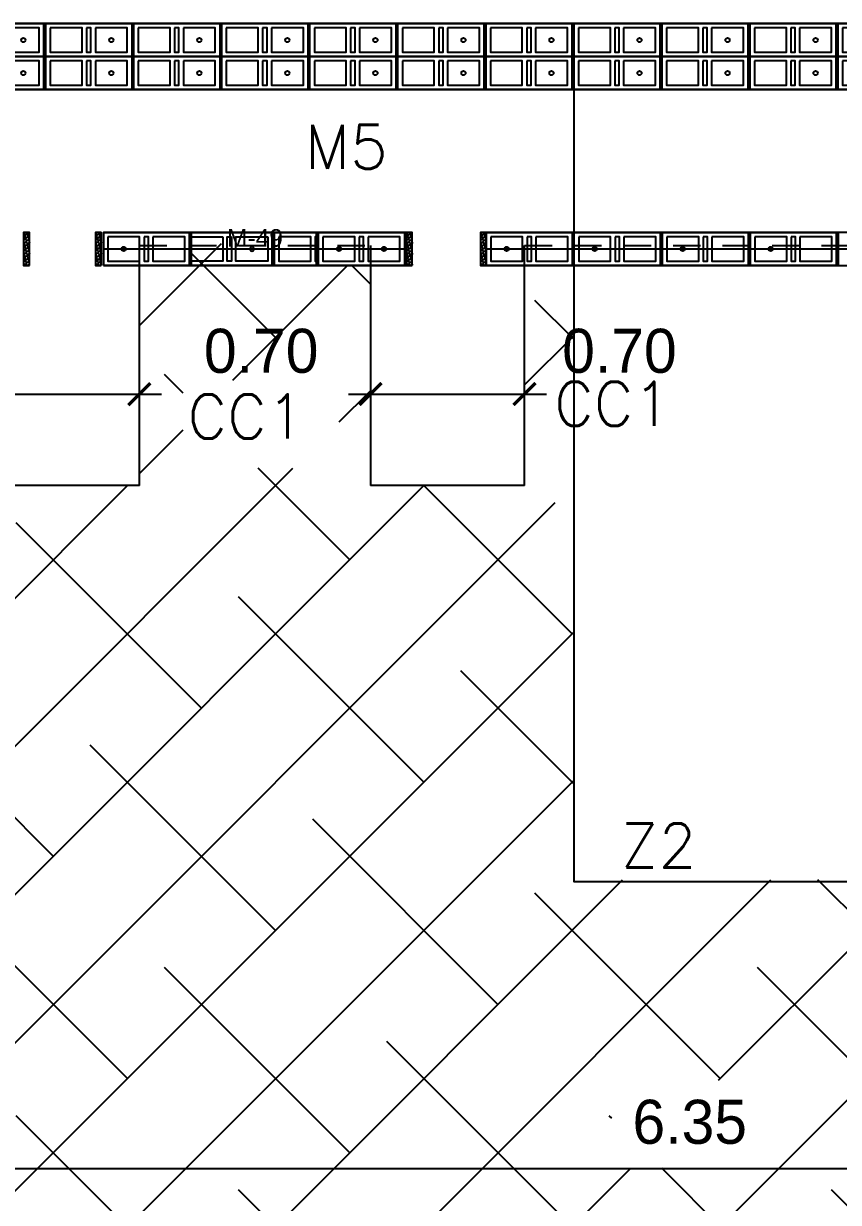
# Model space of a CAD drawing. Header units: metres. Extents: x -33.7 to 12.8, y -17.6 to 9.1.
# Drawn here: x -4.51 to -0.81, y 3.48 to 8.84 of the extents above; entities that cross this region are included whole.
import ezdxf
from ezdxf.enums import TextEntityAlignment as Align
from ezdxf.xclip import XClip

# ---------------------------------------------------------------- set-up
doc = ezdxf.new("R2010")
doc.units = ezdxf.units.M
doc.header["$XCLIPFRAME"] = 2
doc.linetypes.add('HIDDEN', pattern=[0.375, 0.25, -0.125])
for name, color, linetype in [('00', 8, 'Continuous'), ('COTAS', 1, 'Continuous'), ('CUANT-MURO CONTENCION-MURO MC1 BLOCK 0.30', 1, 'Continuous'), ('CUANT-MUROS-BLOCK 0.15 NO CARGA', 3, 'Continuous')]:
    doc.layers.add(name, color=color, linetype=linetype)
doc.styles.add('ROMANS', font='romans')
doc.styles.add('ROTULOS', font='GOTHIC.TTF')
doc.styles.get("Standard").update_dxf_attribs({"font": 'arial.ttf'})
doc.dimstyles.new('DIM_100_2', dxfattribs={"dimtxt": 0.2, "dimasz": 0.1, "dimexe": 0.1, "dimexo": 0.1, "dimgap": 0.15, "dimtad": 1, "dimtxsty": 'ROTULOS', "dimblk": 'ARCHTICK', "dimcen": 0.1, "dimdle": 0.1, "dimclrd": 256, "dimclre": 256, "dimclrt": 1, "dimaunit": 1, "dimadec": 3, "dimazin": 3, "dimtfac": 1, "dimtix": 1, "dimtmove": 2, "dimatfit": 0, "dimldrblk": 'FLECHA', "dimfxl": 0.25, "dimtvp": 1, "dimlwd": -1, "dimlwe": -1})

# ---------------------------------------------------------------- blocks, each defined once
blk = doc.blocks.new('*U236')
for points in [[(-0.075, 0.4), (0.075, 0.4), (0.075, 0.01), (-0.075, 0.01)], [(0.055, 0.38), (-0.055, 0.38), (-0.055, 0.235), (0.055, 0.235)], [(0.055, 0.215), (-0.055, 0.215), (-0.055, 0.195), (0.055, 0.195)], [(0.055, 0.175), (-0.055, 0.175), (-0.055, 0.03), (0.055, 0.03)]]:
    blk.add_lwpolyline(points, close=True)
at = {"color": 251}
blk.add_lwpolyline([(-0.075, 0), (0.075, 0)], dxfattribs=at)
at = {"color": 3}
blk.add_circle((0, 0.1025), 0.00953, dxfattribs=at)
blk = doc.blocks.new('*U237')
for points in [[(-0.075, 0.4), (0.075, 0.4), (0.075, 0.01), (-0.075, 0.01)], [(0.055, 0.38), (-0.055, 0.38), (-0.055, 0.235), (0.055, 0.235)], [(0.055, 0.215), (-0.055, 0.215), (-0.055, 0.195), (0.055, 0.195)], [(0.055, 0.175), (-0.055, 0.175), (-0.055, 0.03), (0.055, 0.03)]]:
    blk.add_lwpolyline(points, close=True)
at = {"color": 251}
blk.add_lwpolyline([(-0.075, 0), (0.075, 0)], dxfattribs=at)
at = {"color": 3}
blk.add_circle((0, 0.1025), 0.00953, dxfattribs=at)
blk = doc.blocks.new('*U238')
for points in [[(-0.075, 0.4), (0.075, 0.4), (0.075, 0.01), (-0.075, 0.01)], [(0.055, 0.38), (-0.055, 0.38), (-0.055, 0.235), (0.055, 0.235)], [(0.055, 0.215), (-0.055, 0.215), (-0.055, 0.195), (0.055, 0.195)], [(0.055, 0.175), (-0.055, 0.175), (-0.055, 0.03), (0.055, 0.03)]]:
    blk.add_lwpolyline(points, close=True)
at = {"color": 251}
blk.add_lwpolyline([(-0.075, 0), (0.075, 0)], dxfattribs=at)
at = {"color": 3}
blk.add_circle((0, 0.1025), 0.00953, dxfattribs=at)
blk = doc.blocks.new('*U239')
for points in [[(-0.075, 0.4), (0.075, 0.4), (0.075, 0.01), (-0.075, 0.01)], [(0.055, 0.38), (-0.055, 0.38), (-0.055, 0.235), (0.055, 0.235)], [(0.055, 0.215), (-0.055, 0.215), (-0.055, 0.195), (0.055, 0.195)], [(0.055, 0.175), (-0.055, 0.175), (-0.055, 0.03), (0.055, 0.03)]]:
    blk.add_lwpolyline(points, close=True)
at = {"color": 251}
blk.add_lwpolyline([(-0.075, 0), (0.075, 0)], dxfattribs=at)
at = {"color": 3}
blk.add_circle((0, 0.1025), 0.00953, dxfattribs=at)
blk = doc.blocks.new('*U240')
for points in [[(-0.075, 0.4), (0.075, 0.4), (0.075, 0.01), (-0.075, 0.01)], [(0.055, 0.38), (-0.055, 0.38), (-0.055, 0.235), (0.055, 0.235)], [(0.055, 0.215), (-0.055, 0.215), (-0.055, 0.195), (0.055, 0.195)], [(0.055, 0.175), (-0.055, 0.175), (-0.055, 0.03), (0.055, 0.03)]]:
    blk.add_lwpolyline(points, close=True)
at = {"color": 251}
blk.add_lwpolyline([(-0.075, 0), (0.075, 0)], dxfattribs=at)
at = {"color": 3}
blk.add_circle((0, 0.1025), 0.00953, dxfattribs=at)
blk = doc.blocks.new('*U241')
for points in [[(-0.075, 0.4), (0.075, 0.4), (0.075, 0.01), (-0.075, 0.01)], [(0.055, 0.38), (-0.055, 0.38), (-0.055, 0.235), (0.055, 0.235)], [(0.055, 0.215), (-0.055, 0.215), (-0.055, 0.195), (0.055, 0.195)], [(0.055, 0.175), (-0.055, 0.175), (-0.055, 0.03), (0.055, 0.03)]]:
    blk.add_lwpolyline(points, close=True)
at = {"color": 251}
blk.add_lwpolyline([(-0.075, 0), (0.075, 0)], dxfattribs=at)
at = {"color": 3}
blk.add_circle((0, 0.1025), 0.00953, dxfattribs=at)
blk = doc.blocks.new('*U242')
for points in [[(-0.075, 0.4), (0.075, 0.4), (0.075, 0.01), (-0.075, 0.01)], [(0.055, 0.38), (-0.055, 0.38), (-0.055, 0.235), (0.055, 0.235)], [(0.055, 0.215), (-0.055, 0.215), (-0.055, 0.195), (0.055, 0.195)], [(0.055, 0.175), (-0.055, 0.175), (-0.055, 0.03), (0.055, 0.03)]]:
    blk.add_lwpolyline(points, close=True)
at = {"color": 251}
blk.add_lwpolyline([(-0.075, 0), (0.075, 0)], dxfattribs=at)
at = {"color": 3}
blk.add_circle((0, 0.1025), 0.00953, dxfattribs=at)
blk = doc.blocks.new('*U243')
for points in [[(-0.075, 0.4), (0.075, 0.4), (0.075, 0.01), (-0.075, 0.01)], [(0.055, 0.38), (-0.055, 0.38), (-0.055, 0.235), (0.055, 0.235)], [(0.055, 0.215), (-0.055, 0.215), (-0.055, 0.195), (0.055, 0.195)], [(0.055, 0.175), (-0.055, 0.175), (-0.055, 0.03), (0.055, 0.03)]]:
    blk.add_lwpolyline(points, close=True)
at = {"color": 251}
blk.add_lwpolyline([(-0.075, 0), (0.075, 0)], dxfattribs=at)
at = {"color": 3}
blk.add_circle((0, 0.1025), 0.00953, dxfattribs=at)
blk = doc.blocks.new('*U244')
for points in [[(-0.075, 0.4), (0.075, 0.4), (0.075, 0.01), (-0.075, 0.01)], [(0.055, 0.38), (-0.055, 0.38), (-0.055, 0.235), (0.055, 0.235)], [(0.055, 0.215), (-0.055, 0.215), (-0.055, 0.195), (0.055, 0.195)], [(0.055, 0.175), (-0.055, 0.175), (-0.055, 0.03), (0.055, 0.03)]]:
    blk.add_lwpolyline(points, close=True)
at = {"color": 251}
blk.add_lwpolyline([(-0.075, 0), (0.075, 0)], dxfattribs=at)
at = {"color": 3}
blk.add_circle((0, 0.1025), 0.00953, dxfattribs=at)
blk = doc.blocks.new('*U245')
for points in [[(-0.075, 0.4), (0.075, 0.4), (0.075, 0.01), (-0.075, 0.01)], [(0.055, 0.38), (-0.055, 0.38), (-0.055, 0.235), (0.055, 0.235)], [(0.055, 0.215), (-0.055, 0.215), (-0.055, 0.195), (0.055, 0.195)], [(0.055, 0.175), (-0.055, 0.175), (-0.055, 0.03), (0.055, 0.03)]]:
    blk.add_lwpolyline(points, close=True)
at = {"color": 251}
blk.add_lwpolyline([(-0.075, 0), (0.075, 0)], dxfattribs=at)
at = {"color": 3}
blk.add_circle((0, 0.1025), 0.00953, dxfattribs=at)
blk = doc.blocks.new('*U246')
for points in [[(-0.075, 0.4), (0.075, 0.4), (0.075, 0.01), (-0.075, 0.01)], [(0.055, 0.38), (-0.055, 0.38), (-0.055, 0.235), (0.055, 0.235)], [(0.055, 0.215), (-0.055, 0.215), (-0.055, 0.195), (0.055, 0.195)], [(0.055, 0.175), (-0.055, 0.175), (-0.055, 0.03), (0.055, 0.03)]]:
    blk.add_lwpolyline(points, close=True)
at = {"color": 251}
blk.add_lwpolyline([(-0.075, 0), (0.075, 0)], dxfattribs=at)
at = {"color": 3}
blk.add_circle((0, 0.1025), 0.00953, dxfattribs=at)
blk = doc.blocks.new('*U247')
for points in [[(-0.075, 0.4), (0.075, 0.4), (0.075, 0.01), (-0.075, 0.01)], [(0.055, 0.38), (-0.055, 0.38), (-0.055, 0.235), (0.055, 0.235)], [(0.055, 0.215), (-0.055, 0.215), (-0.055, 0.195), (0.055, 0.195)], [(0.055, 0.175), (-0.055, 0.175), (-0.055, 0.03), (0.055, 0.03)]]:
    blk.add_lwpolyline(points, close=True)
at = {"color": 251}
blk.add_lwpolyline([(-0.075, 0), (0.075, 0)], dxfattribs=at)
at = {"color": 3}
blk.add_circle((0, 0.1025), 0.00953, dxfattribs=at)
blk = doc.blocks.new('*U248')
for points in [[(-0.075, 0.4), (0.075, 0.4), (0.075, 0.01), (-0.075, 0.01)], [(0.055, 0.38), (-0.055, 0.38), (-0.055, 0.235), (0.055, 0.235)], [(0.055, 0.215), (-0.055, 0.215), (-0.055, 0.195), (0.055, 0.195)], [(0.055, 0.175), (-0.055, 0.175), (-0.055, 0.03), (0.055, 0.03)]]:
    blk.add_lwpolyline(points, close=True)
at = {"color": 251}
blk.add_lwpolyline([(-0.075, 0), (0.075, 0)], dxfattribs=at)
at = {"color": 3}
blk.add_circle((0, 0.1025), 0.00953, dxfattribs=at)
blk = doc.blocks.new('*U249')
for points in [[(-0.075, 0.4), (0.075, 0.4), (0.075, 0.01), (-0.075, 0.01)], [(0.055, 0.38), (-0.055, 0.38), (-0.055, 0.235), (0.055, 0.235)], [(0.055, 0.215), (-0.055, 0.215), (-0.055, 0.195), (0.055, 0.195)], [(0.055, 0.175), (-0.055, 0.175), (-0.055, 0.03), (0.055, 0.03)]]:
    blk.add_lwpolyline(points, close=True)
at = {"color": 251}
blk.add_lwpolyline([(-0.075, 0), (0.075, 0)], dxfattribs=at)
at = {"color": 3}
blk.add_circle((0, 0.1025), 0.00953, dxfattribs=at)
blk = doc.blocks.new('*U250')
for points in [[(-0.075, 0.4), (0.075, 0.4), (0.075, 0.01), (-0.075, 0.01)], [(0.055, 0.38), (-0.055, 0.38), (-0.055, 0.235), (0.055, 0.235)], [(0.055, 0.215), (-0.055, 0.215), (-0.055, 0.195), (0.055, 0.195)], [(0.055, 0.175), (-0.055, 0.175), (-0.055, 0.03), (0.055, 0.03)]]:
    blk.add_lwpolyline(points, close=True)
at = {"color": 251}
blk.add_lwpolyline([(-0.075, 0), (0.075, 0)], dxfattribs=at)
at = {"color": 3}
blk.add_circle((0, 0.1025), 0.00953, dxfattribs=at)
blk = doc.blocks.new('*U251')
for points in [[(-0.075, 0.4), (0.075, 0.4), (0.075, 0.01), (-0.075, 0.01)], [(0.055, 0.38), (-0.055, 0.38), (-0.055, 0.235), (0.055, 0.235)], [(0.055, 0.215), (-0.055, 0.215), (-0.055, 0.195), (0.055, 0.195)], [(0.055, 0.175), (-0.055, 0.175), (-0.055, 0.03), (0.055, 0.03)]]:
    blk.add_lwpolyline(points, close=True)
at = {"color": 251}
blk.add_lwpolyline([(-0.075, 0), (0.075, 0)], dxfattribs=at)
at = {"color": 3}
blk.add_circle((0, 0.1025), 0.00953, dxfattribs=at)
blk = doc.blocks.new('*U252')
for points in [[(-0.075, 0.4), (0.075, 0.4), (0.075, 0.01), (-0.075, 0.01)], [(0.055, 0.38), (-0.055, 0.38), (-0.055, 0.235), (0.055, 0.235)], [(0.055, 0.215), (-0.055, 0.215), (-0.055, 0.195), (0.055, 0.195)], [(0.055, 0.175), (-0.055, 0.175), (-0.055, 0.03), (0.055, 0.03)]]:
    blk.add_lwpolyline(points, close=True)
at = {"color": 251}
blk.add_lwpolyline([(-0.075, 0), (0.075, 0)], dxfattribs=at)
at = {"color": 3}
blk.add_circle((0, 0.1025), 0.00953, dxfattribs=at)
blk = doc.blocks.new('*U253')
for points in [[(-0.075, 0.4), (0.075, 0.4), (0.075, 0.01), (-0.075, 0.01)], [(0.055, 0.38), (-0.055, 0.38), (-0.055, 0.235), (0.055, 0.235)], [(0.055, 0.215), (-0.055, 0.215), (-0.055, 0.195), (0.055, 0.195)], [(0.055, 0.175), (-0.055, 0.175), (-0.055, 0.03), (0.055, 0.03)]]:
    blk.add_lwpolyline(points, close=True)
at = {"color": 251}
blk.add_lwpolyline([(-0.075, 0), (0.075, 0)], dxfattribs=at)
at = {"color": 3}
blk.add_circle((0, 0.1025), 0.00953, dxfattribs=at)
blk = doc.blocks.new('*U254')
for points in [[(-0.075, 0.4), (0.075, 0.4), (0.075, 0.01), (-0.075, 0.01)], [(0.055, 0.38), (-0.055, 0.38), (-0.055, 0.235), (0.055, 0.235)], [(0.055, 0.215), (-0.055, 0.215), (-0.055, 0.195), (0.055, 0.195)], [(0.055, 0.175), (-0.055, 0.175), (-0.055, 0.03), (0.055, 0.03)]]:
    blk.add_lwpolyline(points, close=True)
at = {"color": 251}
blk.add_lwpolyline([(-0.075, 0), (0.075, 0)], dxfattribs=at)
at = {"color": 3}
blk.add_circle((0, 0.1025), 0.00953, dxfattribs=at)
blk = doc.blocks.new('*U255')
for points in [[(-0.075, 0.4), (0.075, 0.4), (0.075, 0.01), (-0.075, 0.01)], [(0.055, 0.38), (-0.055, 0.38), (-0.055, 0.235), (0.055, 0.235)], [(0.055, 0.215), (-0.055, 0.215), (-0.055, 0.195), (0.055, 0.195)], [(0.055, 0.175), (-0.055, 0.175), (-0.055, 0.03), (0.055, 0.03)]]:
    blk.add_lwpolyline(points, close=True)
at = {"color": 251}
blk.add_lwpolyline([(-0.075, 0), (0.075, 0)], dxfattribs=at)
at = {"color": 3}
blk.add_circle((0, 0.1025), 0.00953, dxfattribs=at)
blk = doc.blocks.new('*U256')
for points in [[(-0.075, 0.4), (0.075, 0.4), (0.075, 0.01), (-0.075, 0.01)], [(0.055, 0.38), (-0.055, 0.38), (-0.055, 0.235), (0.055, 0.235)], [(0.055, 0.215), (-0.055, 0.215), (-0.055, 0.195), (0.055, 0.195)], [(0.055, 0.175), (-0.055, 0.175), (-0.055, 0.03), (0.055, 0.03)]]:
    blk.add_lwpolyline(points, close=True)
at = {"color": 251}
blk.add_lwpolyline([(-0.075, 0), (0.075, 0)], dxfattribs=at)
at = {"color": 3}
blk.add_circle((0, 0.1025), 0.00953, dxfattribs=at)
blk = doc.blocks.new('*U257')
for points in [[(-0.075, 0.4), (0.075, 0.4), (0.075, 0.01), (-0.075, 0.01)], [(0.055, 0.38), (-0.055, 0.38), (-0.055, 0.235), (0.055, 0.235)], [(0.055, 0.215), (-0.055, 0.215), (-0.055, 0.195), (0.055, 0.195)], [(0.055, 0.175), (-0.055, 0.175), (-0.055, 0.03), (0.055, 0.03)]]:
    blk.add_lwpolyline(points, close=True)
at = {"color": 251}
blk.add_lwpolyline([(-0.075, 0), (0.075, 0)], dxfattribs=at)
at = {"color": 3}
blk.add_circle((0, 0.1025), 0.00953, dxfattribs=at)
blk = doc.blocks.new('*U334')
for points in [[(-0.075, 0.4), (0.075, 0.4), (0.075, 0.01), (-0.075, 0.01)], [(0.055, 0.38), (-0.055, 0.38), (-0.055, 0.235), (0.055, 0.235)], [(0.055, 0.215), (-0.055, 0.215), (-0.055, 0.195), (0.055, 0.195)], [(0.055, 0.175), (-0.055, 0.175), (-0.055, 0.03), (0.055, 0.03)]]:
    blk.add_lwpolyline(points, close=True)
at = {"color": 251}
blk.add_lwpolyline([(-0.075, 0), (0.075, 0)], dxfattribs=at)
at = {"color": 3}
blk.add_circle((0, 0.3075), 0.00953, dxfattribs=at)
blk = doc.blocks.new('*U335')
for points in [[(-0.075, 0.4), (0.075, 0.4), (0.075, 0.01), (-0.075, 0.01)], [(0.055, 0.38), (-0.055, 0.38), (-0.055, 0.235), (0.055, 0.235)], [(0.055, 0.215), (-0.055, 0.215), (-0.055, 0.195), (0.055, 0.195)], [(0.055, 0.175), (-0.055, 0.175), (-0.055, 0.03), (0.055, 0.03)]]:
    blk.add_lwpolyline(points, close=True)
at = {"color": 251}
blk.add_lwpolyline([(-0.075, 0), (0.075, 0)], dxfattribs=at)
at = {"color": 3}
for centre in [(0, 0.3075), (0, 0.1025)]:
    blk.add_circle(centre, 0.00953, dxfattribs=at)
blk = doc.blocks.new('*U336')
for points in [[(-0.075, 0.4), (0.075, 0.4), (0.075, 0.21), (-0.075, 0.21)], [(0.055, 0.38), (-0.055, 0.38), (-0.055, 0.235), (0.055, 0.235)]]:
    blk.add_lwpolyline(points, close=True)
blk.add_lwpolyline([(0.055, 0.21), (0.055, 0.215), (-0.055, 0.215), (-0.055, 0.21)])
at = {"color": 251}
blk.add_lwpolyline([(-0.075, 0.2), (0.075, 0.2)], dxfattribs=at)
blk = doc.blocks.new('*U337')
for points in [[(-0.075, 0.4), (0.075, 0.4), (0.075, 0.01), (-0.075, 0.01)], [(0.055, 0.38), (-0.055, 0.38), (-0.055, 0.235), (0.055, 0.235)], [(0.055, 0.215), (-0.055, 0.215), (-0.055, 0.195), (0.055, 0.195)], [(0.055, 0.175), (-0.055, 0.175), (-0.055, 0.03), (0.055, 0.03)]]:
    blk.add_lwpolyline(points, close=True)
at = {"color": 3}
blk.add_circle((0, 0.3075), 0.00953, dxfattribs=at)
blk = doc.blocks.new('*U338')
for points in [[(-0.075, 0.4), (0.075, 0.4), (0.075, 0.01), (-0.075, 0.01)], [(0.055, 0.38), (-0.055, 0.38), (-0.055, 0.235), (0.055, 0.235)], [(0.055, 0.215), (-0.055, 0.215), (-0.055, 0.195), (0.055, 0.195)], [(0.055, 0.175), (-0.055, 0.175), (-0.055, 0.03), (0.055, 0.03)]]:
    blk.add_lwpolyline(points, close=True)
at = {"color": 251}
blk.add_lwpolyline([(-0.075, 0), (0.075, 0)], dxfattribs=at)
at = {"color": 3}
blk.add_circle((0, 0.3075), 0.00953, dxfattribs=at)
blk = doc.blocks.new('*U339')
for points in [[(-0.075, 0.4), (0.075, 0.4), (0.075, 0.01), (-0.075, 0.01)], [(0.055, 0.38), (-0.055, 0.38), (-0.055, 0.235), (0.055, 0.235)], [(0.055, 0.215), (-0.055, 0.215), (-0.055, 0.195), (0.055, 0.195)], [(0.055, 0.175), (-0.055, 0.175), (-0.055, 0.03), (0.055, 0.03)]]:
    blk.add_lwpolyline(points, close=True)
at = {"color": 251}
blk.add_lwpolyline([(-0.075, 0), (0.075, 0)], dxfattribs=at)
at = {"color": 3}
blk.add_circle((0, 0.3075), 0.00953, dxfattribs=at)
blk = doc.blocks.new('*U340')
for points in [[(-0.075, 0.4), (0.075, 0.4), (0.075, 0.01), (-0.075, 0.01)], [(0.055, 0.38), (-0.055, 0.38), (-0.055, 0.235), (0.055, 0.235)], [(0.055, 0.215), (-0.055, 0.215), (-0.055, 0.195), (0.055, 0.195)], [(0.055, 0.175), (-0.055, 0.175), (-0.055, 0.03), (0.055, 0.03)]]:
    blk.add_lwpolyline(points, close=True)
at = {"color": 251}
blk.add_lwpolyline([(-0.075, 0), (0.075, 0)], dxfattribs=at)
at = {"color": 3}
blk.add_circle((0, 0.3075), 0.00953, dxfattribs=at)
blk = doc.blocks.new('*U341')
for points in [[(-0.075, 0.4), (0.075, 0.4), (0.075, 0.01), (-0.075, 0.01)], [(0.055, 0.38), (-0.055, 0.38), (-0.055, 0.235), (0.055, 0.235)], [(0.055, 0.215), (-0.055, 0.215), (-0.055, 0.195), (0.055, 0.195)], [(0.055, 0.175), (-0.055, 0.175), (-0.055, 0.03), (0.055, 0.03)]]:
    blk.add_lwpolyline(points, close=True)
at = {"color": 251}
blk.add_lwpolyline([(-0.075, 0), (0.075, 0)], dxfattribs=at)
at = {"color": 3}
blk.add_circle((0, 0.3075), 0.00953, dxfattribs=at)
blk = doc.blocks.new('_ArchTick')
at = {"color": 0, "linetype": 'ByBlock', "lineweight": -2, "const_width": 0.15}
blk.add_lwpolyline([(-0.5, -0.5), (0.5, 0.5)], dxfattribs=at)
blk = doc.blocks.new('*D418')
at = {"layer": 'COTAS', "transparency": 16777216}
for p, q in [((-3.036, 7.1519), (-2.136, 7.1519)), ((-2.936, 7.0519), (-2.936, 7.0519)), ((-2.236, 7.0519), (-2.236, 7.0519))]:
    blk.add_line(p, q, dxfattribs=at)
at = {"layer": 'Defpoints', "color": 0, "transparency": 16777216}
for p in [(-2.936, 7.1519), (-2.236, 7.1519), (-2.236, 7.1519)]:
    blk.add_point(p, dxfattribs=at)
at = {"layer": 'COTAS', "linetype": 'ByBlock', "transparency": 16777216, "xscale": 0.1, "yscale": 0.1, "zscale": 0.1, "rotation": 180}
blk.add_blockref('_ArchTick', (-2.936, 7.1519), dxfattribs=at)
at = {"layer": 'COTAS', "linetype": 'ByBlock', "transparency": 16777216, "xscale": 0.1, "yscale": 0.1, "zscale": 0.1}
blk.add_blockref('_ArchTick', (-2.236, 7.1519), dxfattribs=at)
at = {"layer": 'COTAS', "color": 1, "transparency": 16777216, "insert": (-1.8047, 7.347), "char_height": 0.2, "attachment_point": 5, "style": 'ROTULOS'}
blk.add_mtext('\\A1;0.70', dxfattribs=at)
blk = doc.blocks.new('FLECHA')
h = blk.add_hatch(color=256)
edge = h.paths.add_edge_path()
edge.add_line((-0.76, -0.716), (-0.346, 0))
edge.add_line((-0.346, 0), (-0.76, 0.716))
edge.add_arc((-0.63, 0.791), 0.15, 30, 210, ccw=False)
edge.add_line((-0.5, 0.866), (0, 0))
edge.add_line((0, 0), (-0.5, -0.866))
edge.add_arc((-0.63, -0.791), 0.15, 150, 330, ccw=False)
blk.add_line((-0.346, 0), (-1.83, 0))
blk.add_lwpolyline([(-0.76, -0.716), (-0.346, 0), (-0.76, 0.716, -1), (-0.5, 0.866), (0, 0), (-0.5, -0.866, -1)], format="xyb", close=True)
blk = doc.blocks.new('*D419')
at = {"layer": 'COTAS', "transparency": 16777216}
for p, q in [((-4.786, 7.1519), (-3.886, 7.1519)), ((-4.686, 7.0519), (-4.686, 7.0519)), ((-3.986, 7.0519), (-3.986, 7.0519))]:
    blk.add_line(p, q, dxfattribs=at)
at = {"layer": 'Defpoints', "color": 0, "transparency": 16777216}
for p in [(-4.686, 7.1519), (-3.986, 7.1519), (-3.986, 7.1519)]:
    blk.add_point(p, dxfattribs=at)
at = {"layer": 'COTAS', "linetype": 'ByBlock', "transparency": 16777216, "xscale": 0.1, "yscale": 0.1, "zscale": 0.1, "rotation": 180}
blk.add_blockref('_ArchTick', (-4.686, 7.1519), dxfattribs=at)
at = {"layer": 'COTAS', "linetype": 'ByBlock', "transparency": 16777216, "xscale": 0.1, "yscale": 0.1, "zscale": 0.1}
blk.add_blockref('_ArchTick', (-3.986, 7.1519), dxfattribs=at)
at = {"layer": 'COTAS', "color": 1, "transparency": 16777216, "insert": (-3.4325, 7.347), "char_height": 0.2, "attachment_point": 5, "style": 'ROTULOS'}
blk.add_mtext('\\A1;0.70', dxfattribs=at)
blk = doc.blocks.new('*D446')
at = {"layer": 'COTAS', "transparency": 16777216}
for p, q in [((-4.6593, 3.4291), (-4.6593, 3.734)), ((1.689, 3.4291), (1.689, 3.734)), ((-4.7593, 3.634), (1.789, 3.634))]:
    blk.add_line(p, q, dxfattribs=at)
at = {"layer": 'Defpoints', "color": 0, "transparency": 16777216}
for p in [(1.689, 3.634), (-4.6593, 3.3291), (1.689, 3.3291)]:
    blk.add_point(p, dxfattribs=at)
at = {"layer": 'COTAS', "linetype": 'ByBlock', "transparency": 16777216, "xscale": 0.1, "yscale": 0.1, "zscale": 0.1}
for p, rotation in [((-4.6593, 3.634), 179.9999997109854), ((1.689, 3.634), 359.9999997109854)]:
    blk.add_blockref('_ArchTick', p, dxfattribs=dict(at, rotation=rotation))
at = {"layer": 'COTAS', "color": 1, "transparency": 16777216, "insert": (-1.4852, 3.8441), "char_height": 0.2, "attachment_point": 5, "rotation": 360, "style": 'ROTULOS'}
blk.add_mtext('\\A1;6.35', dxfattribs=at)
blk = doc.blocks.new('MURO_MC-03')
at = {"color": 0, "linetype": 'CONTINUOUS'}
blk.add_line((0, 0), (13.5, 0), dxfattribs=at)
at = {"color": 0}
blk.add_lwpolyline([(0, -0.15), (13.5, -0.15), (13.5, 0.15), (0, 0.15)], close=True, dxfattribs=at)
at = {"color": 0, "flags": 1}
for tag in ['ESPESOR', 'ALTURA', 'VANO', 'EJE_L', 'TIPO', 'ETQ']:
    blk.add_attdef(tag, text='', height=0.08, dxfattribs=at).set_placement((6.75, 0.05), align=Align.MIDDLE_CENTER)
at = {"color": 0}
blk.add_attdef('ID', text='', height=0.08, dxfattribs=at).set_placement((6.75, 0.05), align=Align.MIDDLE_CENTER)
blk = doc.blocks.new('MURO_M-40')
at = {"color": 0, "linetype": 'CONTINUOUS'}
blk.add_line((0, 0), (3.8725, 0), dxfattribs=at)
at = {"color": 0}
blk.add_lwpolyline([(0, -0.075), (3.8725, -0.075), (3.8725, 0.075), (0, 0.075)], close=True, dxfattribs=at)
at = {"color": 0, "flags": 1}
for tag in ['ESPESOR', 'ALTURA', 'VANO', 'EJE_L', 'TIPO', 'ETQ']:
    blk.add_attdef(tag, text='', height=0.08, dxfattribs=at).set_placement((1.9363, 0.05), align=Align.MIDDLE_CENTER)
at = {"color": 0}
blk.add_attdef('ID', text='', height=0.08, dxfattribs=at).set_placement((1.9363, 0.05), align=Align.MIDDLE_CENTER)
blk = doc.blocks.new('MURO_M-49')
at = {"color": 0, "linetype": 'CONTINUOUS'}
blk.add_line((0, 0), (1.3777, 0), dxfattribs=at)
at = {"color": 0}
blk.add_lwpolyline([(0, -0.075), (1.3777, -0.075), (1.3777, 0.075), (0, 0.075)], close=True, dxfattribs=at)
at = {"color": 0, "flags": 1}
for tag in ['ESPESOR', 'ALTURA', 'VANO', 'EJE_L', 'TIPO', 'ETQ']:
    blk.add_attdef(tag, text='', height=0.08, dxfattribs=at).set_placement((0.6888, 0.05), align=Align.MIDDLE_CENTER)
at = {"color": 0}
blk.add_attdef('ID', text='', height=0.08, dxfattribs=at).set_placement((0.6888, 0.05), align=Align.MIDDLE_CENTER)

msp = doc.modelspace()

# ---------------------------------------------------------------- hatches: boundary and pattern name
at = {"layer": '00'}
h = msp.add_hatch(dxfattribs=at)
h.set_pattern_fill('ANSI38', color=256, scale=0.15)
h.paths.add_polyline_path([(-4.6593, 0.8334), (-8.386, 0.8334), (-8.386, -0.2387), (-4.6593, -0.2387)])
h.paths.add_polyline_path([(-5.3507, 0.0369), (-4.7173, 0.0369), (-4.7173, -0.2631), (-5.3507, -0.2631)])
h.paths.add_polyline_path([(-8.1834, 0.8535), (-7.731, 0.8535), (-7.731, 0.5535), (-8.1834, 0.5535)])
h.paths.add_polyline_path([(-9.586, 0.8334), (-9.586, -0.2387), (-8.386, -0.2387), (-8.386, 0.8334)])
h.paths.add_polyline_path([(-8.386, 6.3702), (-8.386, 1.5334), (-4.6593, 1.5334), (-4.6593, 3.3291), (-2.586, 3.3291), (-2.586, 6.3702)])
h.paths.add_polyline_path([(-11.086, 6.3702), (-11.086, 2.9834), (-9.586, 2.9834), (-9.586, 1.5334), (-8.386, 1.5334), (-8.386, 6.3702)])
h.paths.add_polyline_path([(-9.5393, 1.8241), (-8.9155, 1.8241), (-8.9155, 1.5241), (-9.5393, 1.5241)])
h.paths.add_polyline_path([(-8.386, 6.3702), (-8.386, 7.7363), (-8.8848, 7.7363), (-9.2848, 7.7363), (-9.6848, 7.7363), (-10.0848, 7.7363), (-10.4848, 7.7363), (-10.611, 7.7363), (-10.8848, 7.7362), (-11.086, 7.7362), (-11.086, 6.3702)])
h.paths.add_polyline_path([(-3.182, 7.8863), (-3.182, 7.8663), (-3.182, 7.8364), (-3.182, 7.7563), (-3.182, 7.7363), (-3.372, 7.7363), (-3.372, 7.8364), (-3.7597, 7.8364), (-3.7597, 7.7363), (-3.986, 7.7363), (-3.986, 6.7363), (-4.686, 6.7363), (-4.686, 7.7363), (-4.9222, 7.7363), (-5.1122, 7.7363), (-5.3598, 7.7363), (-5.7598, 7.7363), (-6.1598, 7.7363), (-6.5598, 7.7363), (-6.9598, 7.7363), (-7.3598, 7.7363), (-7.586, 7.7362), (-7.586, 6.7363), (-8.286, 6.7363), (-8.286, 7.7363), (-8.386, 7.7363), (-8.386, 6.3702), (-2.586, 6.3702), (-2.586, 6.7363), (-2.936, 6.7363), (-2.936, 7.7363), (-3.172, 7.7363), (-3.172, 7.8364), (-3.172, 7.8863)], is_closed=False)
h.paths.add_polyline_path([(-2.586, 3.3291), (1.439, 3.3291), (1.439, 4.9451), (-2.011, 4.9451), (-2.011, 6.3702), (-2.586, 6.3702)])
h.paths.add_polyline_path([(-2.011, 7.7363), (-2.236, 7.7363), (-2.236, 6.7363), (-2.586, 6.7363), (-2.586, 6.3702), (-2.011, 6.3702)])
h.paths.add_polyline_path([(4.6574, 4.9302), (3.9462, 5.2268), (4.0571, 5.4926), (2.139, 6.2926), (2.139, 1.5084), (3.2303, 1.5084)])
h.paths.add_polyline_path([(10.1144, 2.8169), (9.7724, 2.9595), (9.9071, 3.2826), (6.4461, 4.726), (6.2536, 4.2645), (5.3035, 4.6608), (3.9158, 1.3334), (9.4957, 1.3334), (9.7777, 2.0095)])
h.paths.add_polyline_path([(8.7205, 1.6505), (9.3407, 1.3935), (9.1876, 1.024), (8.5673, 1.281)])
h.paths.add_polyline_path([(9.4957, 1.3334), (3.9158, 1.3334), (3.6968, 0.8084), (2.139, 0.8084), (2.139, -2.6637), (7.8287, -2.6637)])
h.paths.add_polyline_path([(7.0302, -2.4025), (7.6504, -2.6595), (7.4973, -3.029), (6.877, -2.772)])
h.paths.add_polyline_path([(8.6568, 1.3446), (9.1961, 1.0926), (9.0691, 0.8208), (8.5298, 1.0728)])
h.paths.add_polyline_path([(7.453, -3.5646), (7.8287, -2.6637), (2.139, -2.6637), (2.139, -3.1747), (3.0741, -3.5646)])
h.paths.add_polyline_path([(3.0741, -3.5646), (6.4622, -4.9777), (6.5969, -4.6546), (6.9389, -4.7973), (7.453, -3.5646)])
h.paths.add_polyline_path([(-5.3882, -2.6637), (-5.3882, -0.9387), (-8.0538, -0.9387), (-8.0538, -2.6637)])
h.paths.add_polyline_path([(-6.0368, -2.5157), (-5.5845, -2.5157), (-5.5845, -2.8157), (-6.0368, -2.8157)])
h.paths.add_polyline_path([(-11.386, -3.8953), (-11.386, -2.6637), (-11.386, -0.3166), (-12.886, -0.3166), (-12.886, 0.5401), (-15.8572, -0.7944), (-17.5814, -3.3881), (-14.0719, -5.7717), (-13.5557, -4.9952), (-12.557, -5.6591)])
h.paths.add_polyline_path([(-15.8572, -0.7944), (-17.6054, -1.5796), (-17.4593, -1.6767), (-18.2811, -2.9129), (-17.5814, -3.3881)])
h.paths.add_polyline_path([(-12.886, 1.3334), (-12.886, 2.4194), (-15.3829, 4.7202), (-17.9279, 4.7202), (-20.7334, 0.4997), (-17.9006, -1.3833), (-15.5456, -0.3256), (-14.4428, 1.3334)])
h.paths.add_polyline_path([(-11.786, 2.9834), (-12.886, 2.9834), (-12.886, 2.8274), (-15.36, 5.107), (-15.36, 5.5139), (-11.786, 5.5139), (-11.786, 2.9834)])
h.paths.add_polyline_path([(-23.2556, 0.1331), (-23.1743, 0.079), (-22.2323, 1.4961), (-20.9832, 0.6658), (-18.2881, 4.7202), (-18.66, 4.7202), (-18.66, 7.0363)])
h.paths.add_polyline_path([(-15.36, 7.0363), (-15.36, 6.3702), (-11.786, 6.3702), (-11.786, 7.0363)])
h.paths.add_polyline_path([(-14.9493, 6.5059), (-14.4969, 6.5059), (-14.4969, 6.2059), (-14.9493, 6.2059)])
h.paths.add_polyline_path([(-13.402, 7.054), (-12.7307, 7.0389), (-12.7397, 6.639), (-13.411, 6.6541)])
h.paths.add_polyline_path([(-11.736, 6.2139), (-11.736, 6.3702), (-15.36, 6.3702), (-15.36, 6.2139)])
h.paths.add_polyline_path([(-22.706, -7.3169), (-22.4748, -6.3262), (-20.6318, -6.7465), (-19.9949, -3.9537), (-22.5603, -2.2485), (-24.2496, -4.7898), (-23.3334, -5.3988), (-24.0254, -6.4398)])
h.paths.add_polyline_path([(-25.7636, -7.053), (-25.6242, -7.0875), (-25.9129, -8.2523), (-23.5743, -8.8319), (-23.4877, -8.4824), (-23.4397, -8.2471), (-23.8182, -8.1533), (-24.2016, -8.0582), (-24.5899, -7.962), (-24.9781, -7.8658), (-25.3664, -7.7696), (-25.7449, -7.6757), (-25.7088, -7.5301), (-25.3206, -7.6264), (-24.9323, -7.7226), (-24.5441, -7.8188), (-24.1558, -7.9151), (-23.7821, -8.0077), (-23.3939, -8.1039), (-23.2483, -8.14), (-23.3445, -8.5282), (-23.4287, -8.868), (-23.0877, -8.9525), (-22.706, -7.3169), (-24.0254, -6.4398), (-24.7173, -7.4808), (-25.6392, -6.868)])
h.paths.add_polyline_path([(-19.3284, -9.3819), (-18.7609, -9.7591), (-16.3508, -6.1334), (-13.937, -7.7379), (-13.7738, -7.492), (-14.7736, -6.8274), (-14.238, -6.0216), (-17.7475, -3.638), (-19.9216, -6.9085), (-18.797, -7.165)])
h.paths.add_polyline_path([(-19.7546, -10.8089), (-19.5492, -10.945), (-18.927, -10.009), (-19.4029, -9.6926), (-19.6751, -10.8286)])
h.paths.add_polyline_path([(-18.6973, -16.0499), (-18.2664, -14.311), (-20.7079, -12.6881), (-19.7152, -11.1948), (-20.6224, -10.5938), (-20.8884, -10.5278), (-21.2767, -10.4316), (-21.6649, -10.3354), (-22.0532, -10.2391), (-22.124, -10.2216), (-24.9656, -14.4963)])
h.paths.add_polyline_path([(-24.9656, -14.4963), (-22.124, -10.2216), (-22.4414, -10.1429), (-22.8297, -10.0467), (-23.218, -9.9505), (-23.6062, -9.8542), (-23.9945, -9.758), (-24.3827, -9.6618), (-24.771, -9.5655), (-25.1592, -9.4693), (-25.5475, -9.3731), (-25.9357, -9.2769), (-26.1534, -9.2229), (-26.324, -9.1806), (-26.7122, -9.0844), (-27.1005, -8.9882), (-27.2036, -8.9626), (-30.0452, -13.2373), (-25.6764, -14.3201)])
h.paths.add_polyline_path([(-22.1972, -9.4099), (-21.5063, -9.5712), (-21.5972, -9.9607), (-22.2881, -9.7994)])
h.paths.add_polyline_path([(-27.2036, -8.9626), (-27.4887, -8.8919), (-27.877, -8.7957), (-28.2652, -8.6995), (-28.2888, -8.6936), (-28.6535, -8.6032), (-29.032, -8.5094), (-29.1026, -8.4919), (-31.9442, -12.7666), (-30.0452, -13.2373)])
h.paths.add_polyline_path([(-29.6289, -8.3615), (-29.6974, -8.3445), (-29.733, -8.3357), (-30.0423, -8.259), (-33.4182, -12.4013), (-31.9442, -12.7666), (-29.1026, -8.4919), (-29.2503, -8.4553)])
h.paths.add_polyline_path([(-27.3143, -6.1019), (-26.9261, -6.1982), (-26.5378, -6.2944), (-26.4809, -6.3085), (-26.7993, -6.0969), (-26.1073, -5.0559), (-26.5251, -4.7781), (-27.3934, -6.0824), (-27.3241, -6.0995)], is_closed=False)
h.paths.add_polyline_path([(-26.1838, -6.5367), (-26.1924, -6.5713), (-26.338, -6.5352), (-26.3294, -6.5006), (-26.5836, -6.4376), (-26.9719, -6.3414), (-27.3601, -6.2451), (-27.4817, -6.215), (-27.7172, -6.5687), (-26.0735, -6.9761), (-25.889, -6.702), (-26.1102, -6.5549)])
h.paths.add_polyline_path([(-27.7888, -6.6763), (-28.4237, -7.6299), (-28.0482, -7.723)])
h.paths.add_polyline_path([(-23.1743, 0.079), (-23.2556, 0.1331), (-26.5251, -4.7781), (-26.1073, -5.0559), (-25.4153, -4.0149), (-24.4994, -4.6237), (-22.8101, -2.0824), (-24.0592, -1.2521)])
h.paths.add_polyline_path([(-14.4428, 1.3334), (-15.5456, -0.3256), (-12.886, 0.8689), (-12.886, 1.3334)])
h.paths.add_polyline_path([(-11.0382, -0.4636), (-11.0382, -0.3166), (-11.386, -0.3166), (-11.386, -2.6637), (-11.3538, -2.6637), (-11.3538, -0.4636)])
h.paths.add_polyline_path([(-19.9216, -6.9085), (-17.7475, -3.638), (-18.4471, -3.1628), (-19.2861, -4.4249), (-19.7277, -4.1314), (-20.3393, -6.8132)])
h.paths.add_polyline_path([(2.1518, -2.8988), (2.7756, -2.8988), (2.7756, -3.1988), (2.1518, -3.1988)])
h.paths.add_polyline_path([(-20.7446, -3.7304), (-20.0476, -3.8632), (-20.1225, -4.2561), (-20.8195, -4.1233)])
h.paths.add_polyline_path([(-25.755, -7.6631), (-25.1515, -7.8209), (-25.2273, -8.1111), (-25.8309, -7.9534)])
h.paths.add_polyline_path([(-19.2987, -9.1554), (-19.0535, -8.8097), (-18.8088, -8.9833), (-19.054, -9.329)])
h.paths.add_polyline_path([(-20.9886, -10.5251), (-20.5588, -10.6317), (-20.631, -10.9229), (-21.0608, -10.8163)])
h.paths.add_polyline_path([(-25.441, -14.4093), (-25.2795, -13.7576), (-24.8912, -13.8538), (-25.0527, -14.5055)])
h.paths.add_polyline_path([(-25.6505, -14.3528), (-25.5225, -13.7715), (-25.2295, -13.8361), (-25.3575, -14.4174)])
h.paths.add_polyline_path([(-19.8576, -6.0936), (-19.4643, -5.503), (-19.1314, -5.7247), (-19.5246, -6.3153)])
h.paths.add_polyline_path([(-2.011, 6.6254), (-2.0963, 6.6254), (-2.0963, 6.9254), (-2.011, 6.9254)], flags=16)
h.paths.add_polyline_path([(-2.011, 6.8147), (-2.1595, 6.8147), (-2.1595, 7.2147), (-2.011, 7.2147)], flags=16)
h.paths.add_polyline_path([(-7.1504, 0.8049), (-6.441, 0.789), (-6.45, 0.3891), (-7.1594, 0.4051)], flags=16)
h.paths.add_polyline_path([(-7.1232, 0.4867), (-6.547, 0.4867), (-6.547, 0.1867), (-7.1232, 0.1867)], flags=16)
h.paths.add_polyline_path([(-6.0487, -0.1365), (-6.0487, 0.5635), (-5.6487, 0.5635), (-5.6487, -0.1365)], flags=16)
h.paths.add_polyline_path([(-11.0246, 6.0206), (-10.3913, 6.0206), (-10.3913, 5.7206), (-11.0246, 5.7206)], flags=16)
h.paths.add_polyline_path([(-10.7401, 4.2263), (-10.1639, 4.2263), (-10.1639, 3.9263), (-10.7401, 3.9263)], flags=16)
h.paths.add_polyline_path([(-10.8373, 4.5734), (-10.1277, 4.5734), (-10.1277, 4.1734), (-10.8373, 4.1734)], flags=16)
h.paths.add_polyline_path([(-8.9728, 6.9005), (-8.9728, 7.572), (-8.5728, 7.572), (-8.5728, 6.9005)], flags=16)
h.paths.add_polyline_path([(-10.0971, 7.638), (-9.4258, 7.6229), (-9.4348, 7.223), (-10.1061, 7.2381)], flags=16)
h.paths.add_polyline_path([(-10.0218, 7.3154), (-9.4265, 7.3154), (-9.4265, 7.0154), (-10.0218, 7.0154)], flags=16)
h.paths.add_polyline_path([(-10.8373, 7.0355), (-10.1277, 7.0355), (-10.1277, 6.6355), (-10.8373, 6.6355)], flags=16)
h.paths.add_polyline_path([(-10.7401, 6.6884), (-10.1639, 6.6884), (-10.1639, 6.3884), (-10.7401, 6.3884)], flags=16)
h.paths.add_polyline_path([(-5.3728, 6.9005), (-5.3728, 7.572), (-4.9728, 7.572), (-4.9728, 6.9005)], flags=16)
h.paths.add_polyline_path([(-6.3245, 7.3651), (-5.7292, 7.3651), (-5.7292, 7.0651), (-6.3245, 7.0651)], flags=16)
h.paths.add_polyline_path([(-6.3998, 7.638), (-5.7285, 7.6229), (-5.7375, 7.223), (-6.4088, 7.2381)], flags=16)
h.paths.add_polyline_path([(-3.7873, 7.2147), (-3.0777, 7.2147), (-3.0777, 6.8147), (-3.7873, 6.8147)], flags=16)
h.paths.add_polyline_path([(-7.2901, 6.8676), (-6.7139, 6.8676), (-6.7139, 6.5676), (-7.2901, 6.5676)], flags=16)
h.paths.add_polyline_path([(-7.3873, 7.2147), (-6.6777, 7.2147), (-6.6777, 6.8147), (-7.3873, 6.8147)], flags=16)
h.paths.add_polyline_path([(-1.8399, 4.034), (-1.1304, 4.034), (-1.1304, 3.634), (-1.8399, 3.634)], flags=16)
h.paths.add_polyline_path([(0.4157, 4.2451), (0.9919, 4.2451), (0.9919, 3.9451), (0.4157, 3.9451)], flags=16)
h.paths.add_polyline_path([(0.3231, 4.5921), (1.0326, 4.5921), (1.0326, 4.1921), (0.3231, 4.1921)], flags=16)
h.paths.add_polyline_path([(3.3137, 4.5875), (3.9633, 4.302), (3.8023, 3.9358), (3.1528, 4.2213)], flags=16)
h.paths.add_polyline_path([(3.2297, 4.2453), (3.7572, 4.0135), (3.6365, 3.7389), (3.109, 3.9707)], flags=16)
h.paths.add_polyline_path([(2.1466, -0.3731), (2.7704, -0.3731), (2.7704, -0.6731), (2.1466, -0.6731)], flags=16)
h.paths.add_polyline_path([(3.1299, 0.6767), (3.7728, 0.6767), (3.7728, 0.3767), (3.1299, 0.3767)], flags=16)
h.paths.add_polyline_path([(6.9665, -2.7084), (7.5058, -2.9604), (7.3788, -3.2322), (6.8395, -2.9801)], flags=16)
h.paths.add_polyline_path([(-7.9718, -0.9672), (-7.2625, -0.9832), (-7.2715, -1.3831), (-7.9809, -1.3671)], flags=16)
h.paths.add_polyline_path([(-7.9447, -1.2855), (-7.3685, -1.2855), (-7.3685, -1.5855), (-7.9447, -1.5855)], flags=16)
h.paths.add_polyline_path([(-16.0534, -4.1835), (-15.8082, -3.8378), (-15.5635, -4.0114), (-15.8087, -4.3571)], flags=16)
h.paths.add_polyline_path([(-15.882, -4.4089), (-15.4893, -3.818), (-15.1561, -4.0394), (-15.5489, -4.6303)], flags=16)
h.paths.add_polyline_path([(-15.4944, -0.66), (-15.1916, -1.3017), (-15.5533, -1.4724), (-15.8562, -0.8307)], flags=16)
h.paths.add_polyline_path([(-15.1916, -0.7068), (-14.9795, -1.0737), (-15.2392, -1.2238), (-15.4513, -0.8569)], flags=16)
h.paths.add_polyline_path([(-12.4951, -4.0567), (-11.9374, -4.4306), (-12.1602, -4.7628), (-12.7178, -4.3889)], flags=16)
h.paths.add_polyline_path([(-12.6176, -4.3441), (-12.1384, -4.6972), (-12.3163, -4.9387), (-12.7955, -4.5856)], flags=16)
h.paths.add_polyline_path([(-18.1856, -2.8372), (-17.7928, -2.2463), (-17.4597, -2.4677), (-17.8524, -3.0586)], flags=16)
h.paths.add_polyline_path([(-19.6813, 0.7981), (-19.0904, 0.4053), (-19.3118, 0.0722), (-19.9027, 0.465)], flags=16)
h.paths.add_polyline_path([(-15.0925, 3.5852), (-14.7506, 3.8357), (-14.5733, 3.5937), (-14.9152, 3.3432)], flags=16)
h.paths.add_polyline_path([(-19.1626, 2.6531), (-18.5717, 2.2604), (-18.7931, 1.9272), (-19.384, 2.32)], flags=16)
h.paths.add_polyline_path([(-18.8699, 2.7271), (-18.5287, 2.4757), (-18.7067, 2.2342), (-19.0479, 2.4856)], flags=16)
h.paths.add_polyline_path([(-15.0544, 3.2966), (-14.5142, 3.7567), (-14.2549, 3.4521), (-14.795, 2.9921)], flags=16)
h.paths.add_polyline_path([(-15.3473, 5.5061), (-14.7235, 5.5061), (-14.7235, 5.2061), (-15.3473, 5.2061)], flags=16)
h.paths.add_polyline_path([(-13.6656, 5.4855), (-12.9562, 5.4695), (-12.9653, 5.0696), (-13.6746, 5.0856)], flags=16)
h.paths.add_polyline_path([(-13.6384, 5.1672), (-13.0622, 5.1672), (-13.0622, 4.8672), (-13.6384, 4.8672)], flags=16)
h.paths.add_polyline_path([(-20.9408, 3.2934), (-20.4616, 2.9403), (-20.6396, 2.6988), (-21.1188, 3.0519)], flags=16)
h.paths.add_polyline_path([(-20.8113, 3.603), (-20.2521, 3.2313), (-20.4736, 2.8982), (-21.0327, 3.2699)], flags=16)
h.paths.add_polyline_path([(-13.3383, 6.7373), (-12.7431, 6.7373), (-12.7431, 6.4373), (-13.3383, 6.4373)], flags=16)
h.paths.add_polyline_path([(-20.6692, -4.0667), (-20.2504, -4.1315), (-20.2962, -4.4279), (-20.7151, -4.3632)], flags=16)
h.paths.add_polyline_path([(-22.9334, -3.0194), (-22.3425, -3.4122), (-22.5639, -3.7453), (-23.1548, -3.3525)], flags=16)
h.paths.add_polyline_path([(-22.6407, -2.9454), (-22.2996, -3.1968), (-22.4775, -3.4384), (-22.8187, -3.187)], flags=16)
h.paths.add_polyline_path([(-23.6003, -7.6928), (-22.9968, -7.8506), (-23.0727, -8.1408), (-23.6762, -7.983)], flags=16)
h.paths.add_polyline_path([(-19.1273, -9.3808), (-18.7346, -8.7899), (-18.4014, -9.0114), (-18.7942, -9.6023)], flags=16)
h.paths.add_polyline_path([(-19.2282, -15.1266), (-18.6685, -15.3293), (-18.7707, -15.6113), (-19.3304, -15.4087)], flags=16)
h.paths.add_polyline_path([(-21.7032, -10.3271), (-21.0997, -10.4849), (-21.1756, -10.7752), (-21.7791, -10.6174)], flags=16)
h.paths.add_polyline_path([(-19.1764, -14.8285), (-18.5329, -15.0204), (-18.6472, -15.4037), (-19.2907, -15.2119)], flags=16)
h.paths.add_polyline_path([(-24.6976, -2.4015), (-24.2184, -2.7546), (-24.3963, -2.9961), (-24.8755, -2.643)], flags=16)
h.paths.add_polyline_path([(-24.8921, -2.5383), (-24.3329, -2.91), (-24.5543, -3.2432), (-25.1135, -2.8715)], flags=16)
h.paths.add_polyline_path([(8.1076, 3.5617), (8.6525, 3.3222), (8.5318, 3.0475), (7.9869, 3.287)], flags=16)
h.paths.add_polyline_path([(8.2853, 3.9202), (8.8214, 3.6702), (8.6481, 3.2986), (8.112, 3.5486)], flags=16)
h.paths.add_polyline_path([(2.8707, 5.5518), (3.4156, 5.3122), (3.2949, 5.0376), (2.75, 5.2771)], flags=24)
h.paths.add_polyline_path([(3.1058, 5.8643), (3.618, 5.5686), (3.413, 5.2135), (2.9008, 5.5092)], flags=24)
h = msp.add_hatch(dxfattribs=at)
h.set_pattern_fill('HONEY', color=256, scale=0.0025, angle=193.8615)
h.set_pattern_definition([(193.86149112, (2286.7821425, 3986.838941), (-0.009912652092, -0.009526334386), [0.0079375, -0.015875]), (313.86149112, (2286.7821425, 3986.838941), (0.013206373629, -0.003821441338), [0.0079375, -0.015875]), (253.86149112, (2286.7821425, 3986.838941), (0.003293721537, -0.013347775724), [-0.015875, 0.0079375])])
h.paths.add_polyline_path([(-4.486, 7.7363), (-4.4859, 7.8863), (-4.512, 7.8863), (-4.5122, 7.7363)])
h = msp.add_hatch(dxfattribs=at)
h.set_pattern_fill('HONEY', color=256, scale=0.0025, angle=193.8615)
h.set_pattern_definition([(193.86149112, (2287.10831, 3986.838914), (-0.009912652092, -0.009526334386), [0.0079375, -0.015875]), (313.86149112, (2287.10831, 3986.838914), (0.013206373629, -0.003821441338), [0.0079375, -0.015875]), (253.86149112, (2287.10831, 3986.838914), (0.003293721537, -0.013347775724), [-0.015875, 0.0079375])])
h.paths.add_polyline_path([(-4.1598, 7.7362), (-4.1597, 7.8863), (-4.1859, 7.8862), (-4.186, 7.7363)])
h = msp.add_hatch(dxfattribs=at)
h.set_pattern_fill('HONEY', color=256, scale=0.0025, angle=193.8615)
h.set_pattern_definition([(193.86149112, (2288.5221425, 3986.838941), (-0.009912652092, -0.009526334386), [0.0079375, -0.015875]), (313.86149112, (2288.5221425, 3986.838941), (0.013206373629, -0.003821441338), [0.0079375, -0.015875]), (253.86149112, (2288.5221425, 3986.838941), (0.003293721537, -0.013347775724), [-0.015875, 0.0079375])])
h.paths.add_polyline_path([(-2.746, 7.7363), (-2.7459, 7.8863), (-2.772, 7.8863), (-2.7722, 7.7363)])
h = msp.add_hatch(dxfattribs=at)
h.set_pattern_fill('HONEY', color=256, scale=0.0025, angle=193.8615)
h.set_pattern_definition([(193.86149112, (2288.85831, 3986.838914), (-0.009912652092, -0.009526334386), [0.0079375, -0.015875]), (313.86149112, (2288.85831, 3986.838914), (0.013206373629, -0.003821441338), [0.0079375, -0.015875]), (253.86149112, (2288.85831, 3986.838914), (0.003293721537, -0.013347775724), [-0.015875, 0.0079375])])
h.paths.add_polyline_path([(-2.4098, 7.7362), (-2.4097, 7.8863), (-2.4359, 7.8862), (-2.436, 7.7363)])

# ---------------------------------------------------------------- linework, layer by layer
for p, q in [((-3.986, 6.7363), (-3.986, 7.8264)), ((-2.936, 7.8264), (-2.936, 6.7363)), ((-2.236, 6.7363), (-2.236, 7.8264))]:
    msp.add_line(p, q, dxfattribs=at)
at = {"layer": '00', "linetype": 'HIDDEN', "ltscale": 0.5}
for p, q in [((-3.986, 7.8264), (-2.936, 7.8264)), ((-2.236, 7.8264), (1.439, 7.8264))]:
    msp.add_line(p, q, dxfattribs=at)
at = {"layer": '00'}
for points in [[(-11.611, 8.8352), (1.889, 8.8352)], [(-2.011, 8.8352), (-2.011, 8.8352), (1.889, 8.8352), (1.889, 4.9352), (1.889, 4.9352)], [(-2.011, 7.8851), (-2.011, 8.5352)], [(1.889, 4.9352), (-2.011, 4.9352), (-2.011, 7.7351)], [(-3.986, 6.7363), (-4.686, 6.7363)], [(-2.236, 6.7363), (-2.936, 6.7363)]]:
    msp.add_lwpolyline(points, dxfattribs=at)
for points in [[(-4.486, 7.7363), (-4.4859, 7.8863), (-4.512, 7.8863), (-4.5122, 7.7363)], [(-4.1598, 7.7362), (-4.1597, 7.8863), (-4.1859, 7.8862), (-4.186, 7.7363)], [(-2.746, 7.7363), (-2.7459, 7.8863), (-2.772, 7.8863), (-2.7722, 7.7363)], [(-2.4098, 7.7362), (-2.4097, 7.8863), (-2.4359, 7.8862), (-2.436, 7.7363)]]:
    msp.add_lwpolyline(points, close=True, dxfattribs=at)

# ---------------------------------------------------------------- block references
at = {"layer": '00', "rotation": 90.00000000000017}
for name, p in [('*U237', (-4.411, 8.7602)), ('*U239', (-4.011, 8.7602)), ('*U241', (-3.611, 8.7602)), ('*U243', (-3.211, 8.7602)), ('*U245', (-2.811, 8.7602)), ('*U247', (-2.411, 8.7602)), ('*U249', (-2.011, 8.7602)), ('*U251', (-1.611, 8.7602)), ('*U253', (-1.211, 8.7602)), ('*U255', (-0.811, 8.7602)), ('*U257', (-0.411, 8.7602)), ('*U236', (-4.411, 8.6102)), ('*U238', (-4.011, 8.6102)), ('*U240', (-3.611, 8.6102)), ('*U242', (-3.211, 8.6102)), ('*U244', (-2.811, 8.6102)), ('*U246', (-2.411, 8.6102)), ('*U248', (-2.011, 8.6102)), ('*U250', (-1.611, 8.6102)), ('*U252', (-1.211, 8.6102)), ('*U254', (-0.811, 8.6102)), ('*U256', (-0.411, 8.6102)), ('*U334', (-3.7497, 7.8113)), ('*U336', (-2.972, 7.8113)), ('*U335', (-2.772, 7.8113)), ('*U338', (-2.0097, 7.8113)), ('*U339', (-1.6097, 7.8113)), ('*U340', (-1.2097, 7.8113)), ('*U341', (-0.8097, 7.8113))]:
    msp.add_blockref(name, p, dxfattribs=at)
at = {"layer": '00'}
ref = msp.add_blockref('*U337', (-3.782, 7.8113), dxfattribs=dict(at, xscale=-1, rotation=269.9999999999999))
XClip(ref).set_block_clipping_path([(-0.0749999999, 0.0323381496), (0.0750133999, 0.4)])
at = {"layer": 'CUANT-MURO CONTENCION-MURO MC1 BLOCK 0.30'}
msp.add_blockref('MURO_MC-03', (-11.611, 8.6852), dxfattribs=at)
at = {"layer": 'CUANT-MUROS-BLOCK 0.15 NO CARGA'}
for name, p, values in [('MURO_M-49', (-4.1497, 7.8113), {'ID': 'M-49'}), ('MURO_M-40', (-2.4097, 7.8112), {'ID': 'M-40'})]:
    msp.add_blockref(name, p, dxfattribs=at).add_auto_attribs(values)

# ---------------------------------------------------------------- texts
at = {"layer": '00', "style": 'ROMANS'}
for s, p in [('M5', (-2.8571, 8.1756)), ('CC1', (-1.5701, 7.0077)), ('CC1', (-3.2357, 6.9499)), ('Z2', (-1.4552, 5.0008))]:
    msp.add_text(s, height=0.2, dxfattribs=at).set_placement(p, align=Align.RIGHT)

# ---------------------------------------------------------------- dimensions: what is measured, and where the dimension line sits
at = {"layer": '00'}
for base, p1, p2, picture, middle in [((-3.986, 7.1519), (-4.686, 7.1519), (-3.986, 7.1519), '*D419', (-3.4325, 7.347)), ((-2.236, 7.1519), (-2.936, 7.1519), (-2.236, 7.1519), '*D418', (-1.8047, 7.347))]:
    dim = msp.add_linear_dim(base=base, p1=p1, p2=p2, angle=0, dimstyle='DIM_100_2', dxfattribs=at)
    dim.commit()
    dim.dimension.update_dxf_attribs({"geometry": picture, "text_midpoint": middle, "dimtype": 161})
dim = msp.add_aligned_dim(p1=(-4.6593, 3.3291), p2=(1.689, 3.3291), distance=0.3049, dimstyle='DIM_100_2', dxfattribs=at)
dim.commit()
dim.dimension.update_dxf_attribs({"geometry": '*D446', "text_midpoint": (-1.4852, 3.8441)})

doc.saveas('drawing.dxf')
